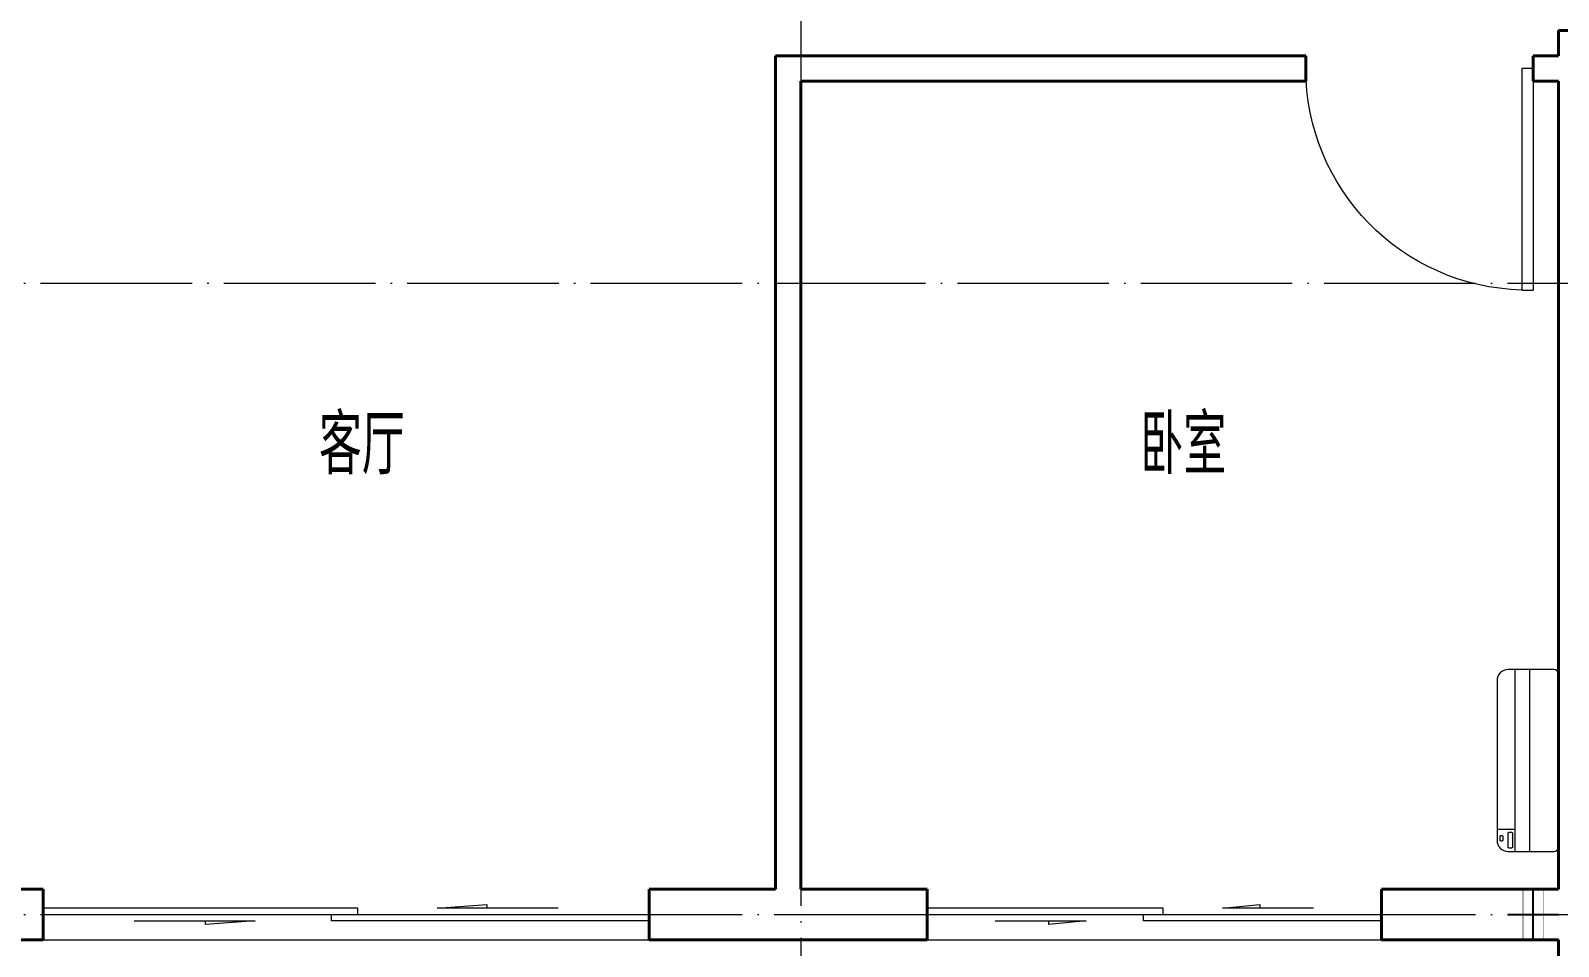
# Model space of a CAD drawing. Extents: x 27938 to 650306, y -92720 to 1524912.
# Drawn here: x 317267 to 323317, y 443206 to 446832 of the extents above; entities that cross this region are included whole.
import ezdxf

# ---------------------------------------------------------------- set-up
doc = ezdxf.new("R2010")
doc.units = 0
doc.header["$LTSCALE"] = 1000
doc.header["$MEASUREMENT"] = 0
doc.linetypes.add('DASH', pattern=[0.35, 0.25, -0.1])
doc.linetypes.add('DOTE', pattern=[2.42, 2, -0.2, 0.02, -0.2])
for name, color, linetype, lineweight in [('DOTE', 19, 'DOTE', 9), ('WALL', 9, 'Continuous', 40), ('WINDOW', 8, 'Continuous', 15), ('平面-空调室内机', 176, 'Continuous', 9), ('平面-空调预留孔', 173, 'Continuous', 15), ('空调', 76, 'Continuous', 13)]:
    doc.layers.add(name, color=color, linetype=linetype, lineweight=lineweight)
doc.layers.add('PUB_TEXT', color=4, linetype='Continuous')
doc.layers.add('机电标识类', color=1, linetype='Continuous')
doc.styles.get("Standard").update_dxf_attribs({"font": 'gbenor.shx', "bigfont": 'gbcbig.shx'})

# ---------------------------------------------------------------- blocks, each defined once
blk = doc.blocks.new('FGDGDRGSDGDG')
at = {"layer": 'DOTE', "linetype": 'DOTE', "ltscale": 0.3}
for p, q in [((538382.5, 529998.5), (538382.5, 513948.5)), ((488182.5, 520248.5), (546982.5, 520248.5)), ((488182.5, 517748.5), (546982.5, 517748.5))]:
    blk.add_line(p, q, dxfattribs=at)
blk = doc.blocks.new('dongkong')
at = {"color": 0}
blk.add_wipeout([(-603756, 210771), (-603756, 210570.8), (-603836, 210570.8), (-603836, 210771)], dxfattribs=at)
at = {"layer": '机电标识类', "color": 0, "linetype": 'DASH', "ltscale": 400}
for p, q in [((-603796, 210771), (-603796, 210570.8)), ((-603896, 210670.7), (-603696, 210670.7))]:
    blk.add_line(p, q, dxfattribs=at)
at = {"layer": '空调', "color": 0, "linetype": 'DASH', "const_width": 2}
blk.add_lwpolyline([(-603756, 210771), (-603756, 210570.8), (-603836, 210570.8), (-603836, 210771)], close=True, dxfattribs=at)
blk = doc.blocks.new('A$C001338C2')
at = {"color": 0}
for p, q in [((845, 303.6), (55, 303.6)), ((109.1, 214.8), (109.1, 303.6)), ((0, 248.6), (0, 22)), ((900, 22), (900, 248.6)), ((22, 0), (878, 0))]:
    blk.add_line(p, q, dxfattribs=at)
at = {"color": 0, "lineweight": 5}
for p, q in [((900, 214.8), (0, 214.8)), ((900, 143.2), (0, 143.2))]:
    blk.add_line(p, q, dxfattribs=at)
at = {"color": 0}
for points in [[(89.2, 226.4), (22.2, 226.4, -0.414214), (16.7, 231.9), (16.7, 243.1, -0.414214), (22.2, 248.6), (89.2, 248.6, -0.414214), (94.7, 243.1), (94.7, 231.9, -0.414214)], [(73.1, 275), (56.8, 275, -0.414214), (51.3, 280.5), (51.3, 283.4, -0.414214), (56.8, 288.9), (73.1, 288.9, -0.414214), (78.6, 283.4), (78.6, 280.5, -0.414214)]]:
    blk.add_lwpolyline(points, format="xyb", close=True, dxfattribs=at)
for centre, radius, start, end in [((55, 248.6), 55, 90, 180), ((845, 248.6), 55, 360, 90), ((22, 22), 22, 180, 270), ((878, 22), 22, 270, 360)]:
    blk.add_arc(centre, radius, start, end, dxfattribs=at)
blk = doc.blocks.new('$DorLib2D$00000131')
at = {"color": 0, "linetype": 'Continuous'}
for p, q in [((0.15, 0.125), (0.2319, 0.1973)), ((0.2319, 0.1973), (0.2319, 0.125)), ((-0.5, 0.125), (-0.5, 0)), ((0.0192, 0.125), (-0.5, 0.125)), ((0.0192, 0), (0.0192, 0.125)), ((0.35, 0.125), (0.15, 0.125)), ((-0.5, 0), (0.0192, 0)), ((-0.024, 0), (0.5, 0)), ((-0.024, -0.125), (-0.024, 0)), ((0.5, 0), (0.5, -0.125)), ((-0.35, -0.125), (-0.15, -0.125)), ((-0.2319, -0.1973), (-0.2319, -0.125)), ((-0.15, -0.125), (-0.2319, -0.1973)), ((0.5, -0.125), (-0.024, -0.125))]:
    blk.add_line(p, q, dxfattribs=at)
blk = doc.blocks.new('$DorLib2D$00000001')
for p, q in [((0.45, 0.975), (0.5, 0.975)), ((0.45, 0), (0.45, 0.975)), ((0.5, 0), (0.5, 0.975)), ((0.5, 0), (0.45, 0))]:
    blk.add_line(p, q)
at = {"lineweight": 13}
blk.add_arc((0.475, 0), 0.975, 91.46928, 180, dxfattribs=at)

msp = doc.modelspace()

# ---------------------------------------------------------------- linework, layer by layer
at = {"layer": 'WALL', "color": 8}
for p, q in [((323516.6, 446832.1), (323316.6, 446832.1)), ((323316.6, 446832.1), (323316.6, 446732.1)), ((322316.6, 446732.1), (320216.6, 446732.1)), ((320216.6, 446732.1), (320216.6, 443432.1)), ((322316.6, 446632.1), (322316.6, 446732.1)), ((323316.6, 446732.1), (323216.6, 446732.1)), ((323216.6, 446732.1), (323216.6, 446632.1)), ((320316.6, 446632.1), (322316.6, 446632.1)), ((320316.6, 446632.1), (320316.6, 443432.1)), ((323216.6, 446632.1), (323316.6, 446632.1)), ((317316.6, 443432.1), (316516.6, 443432.1)), ((317316.6, 443232.1), (317316.6, 443432.1)), ((320216.6, 443432.1), (319716.6, 443432.1)), ((319716.6, 443432.1), (319716.6, 443232.1)), ((320816.6, 443432.1), (320316.6, 443432.1)), ((320816.6, 443232.1), (320816.6, 443432.1)), ((322616.6, 443432.1), (322616.6, 443232.1)), ((316516.6, 443232.1), (317316.6, 443232.1)), ((319716.6, 443232.1), (320316.6, 443232.1)), ((320316.6, 443232.1), (320816.6, 443232.1))]:
    msp.add_line(p, q, dxfattribs=at)
at = {"layer": 'WINDOW'}
for p, q in [((317316.6, 443232.1), (319716.6, 443232.1)), ((320816.6, 443232.1), (322616.6, 443232.1))]:
    msp.add_line(p, q, dxfattribs=at)

# ---------------------------------------------------------------- block references
msp.add_blockref('FGDGDRGSDGDG', (-218065.9, -74416.4))
at = {"layer": 'WINDOW', "xscale": -900, "yscale": 900, "zscale": -900, "rotation": 179.9999999875247}
msp.add_blockref('$DorLib2D$00000001', (322766.6, 446682.1), dxfattribs=at)
at = {"layer": 'WINDOW', "yscale": 200}
for p, xscale, zscale in [((318516.6, 443332.1), 2400, 2400), ((321716.6, 443332.1), 1800, 1800)]:
    msp.add_blockref('$DorLib2D$00000131', p, dxfattribs=dict(at, xscale=xscale, zscale=zscale))
at = {"layer": '平面-空调预留孔', "color": 8, "xscale": 0.800000000046565, "yscale": 0.800000000046565, "zscale": 0.800000000046565, "rotation": 90.00000023343017}
msp.add_blockref('A$C001338C2', (323316.5, 443582.1), dxfattribs=at)

# ---------------------------------------------------------------- texts
at = {"layer": 'PUB_TEXT', "color": 8}
for s, p in [('客厅', (318408.5, 445074.6)), ('卧室', (321661.2, 445074.6))]:
    msp.add_text(s, height=236.31, dxfattribs=at).set_placement(p)

# ---------------------------------------------------------------- next in the draw order: block references
at = {"layer": '平面-空调室内机', "color": 8, "ltscale": 0.3, "xscale": -1, "rotation": 180}
msp.add_blockref('dongkong', (927012.6, 654002.9), dxfattribs=at)

# ---------------------------------------------------------------- next in the draw order: block references
msp.add_blockref('dongkong', (927012.6, 654002.9), dxfattribs=at)

# ---------------------------------------------------------------- next in the draw order: linework, layer by layer
at = {"layer": 'WALL', "color": 8}
for p, q in [((323316.6, 446632.1), (323316.6, 443432.1)), ((323316.6, 443432.1), (322616.6, 443432.1)), ((322616.6, 443232.1), (323316.6, 443232.1)), ((323316.6, 443232.1), (323316.6, 441632.1))]:
    msp.add_line(p, q, dxfattribs=at)

doc.saveas('drawing.dxf')
